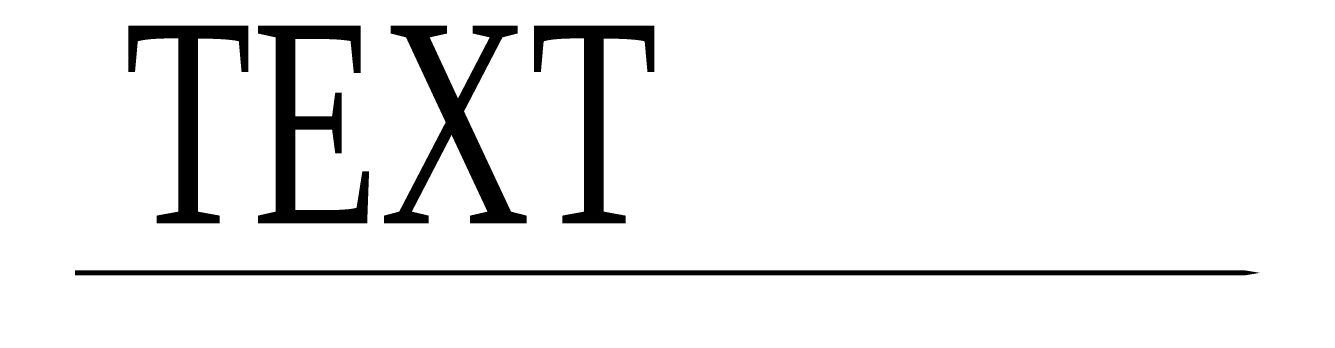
# Model space of a CAD drawing. Extents: x -1 to 25, y -1 to 5.
import ezdxf

# ---------------------------------------------------------------- set-up
doc = ezdxf.new("R2010")
doc.units = 0
doc.header["$MEASUREMENT"] = 0
doc.linetypes.add('DASHED2', pattern=[0.375, 0.25, -0.125])
doc.layers.get('0').update_dxf_attribs({"linetype": 'CONTINUOUS'})
doc.layers.add('P-线路', color=7, linetype='CONTINUOUS')
doc.styles.add('CHINESE', font='TIMES.TTF', dxfattribs={"width": 0.8, "height": 3})

msp = doc.modelspace()

# ---------------------------------------------------------------- linework, layer by layer
msp.add_lwpolyline([(0, 0, 0.1, 0.1, 0), (18, 0, 2, 0, 0), (24, 0, 0, 0, 0)], format="xyseb")

# ---------------------------------------------------------------- texts
at = {"layer": 'P-线路', "color": 7, "linetype": 'DASHED2', "style": 'CHINESE', "width": 0.7}
msp.add_attdef('TEXT', (1, 1), '上行方向', height=4, dxfattribs=at)

doc.saveas('drawing.dxf')
